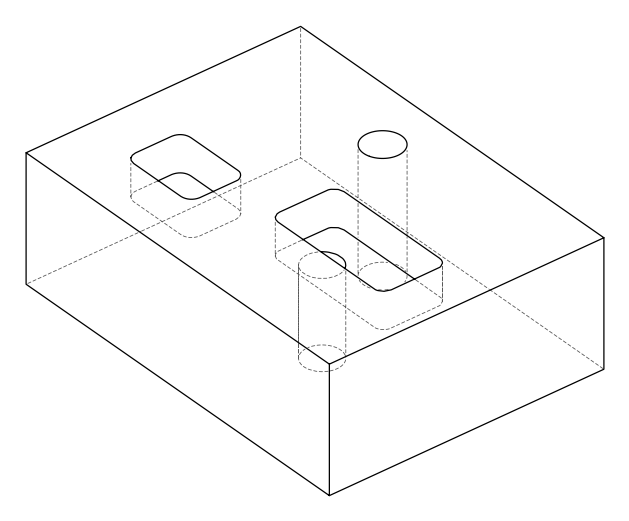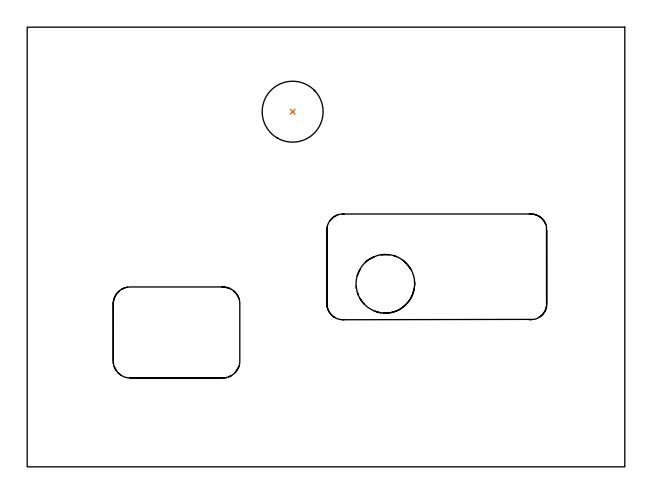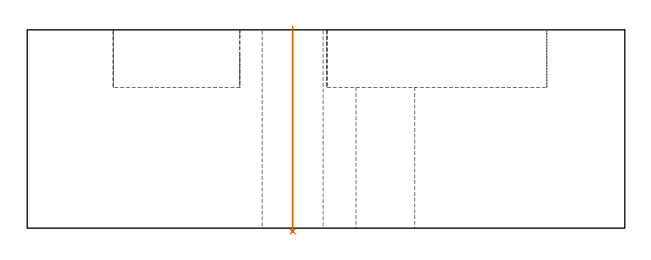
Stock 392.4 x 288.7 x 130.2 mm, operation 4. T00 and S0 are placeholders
(PLAN: 4 operations, 2 tool changes, 32.8 min)
(1 MILL_RECTANGULAR_POCKET | POCKET_RECTANGULAR_STRAIGHT | NXT0201_012 | Follow Part, ap 4, ae 75% | 17.56 min | 376271 mm3)
(2 MILL_RECTANGULAR_POCKET_1 | POCKET_RECTANGULAR_STRAIGHT_1 | NXT0201_012 | Follow Part, ap 4, ae 75% | 9.57 min | 184040 mm3)
(3 MILL_THROUGH_HOLE_FROM_SOLID_MATERIAL | STEP1HOLE_1 | UGT0201_018 | Circular | 5.14 min | 107451 mm3)
(4 INDEXABLE_INSERT_DRILL_THROUGH_HOLE_FROM_SOLID | STEP1HOLE | NXT0302_035 | 0.54 min | 163559 mm3)
(TOOL NXT0201_012 | ENDMILL 16mm [2P460-1600-NA 1630] | D16 FL38 Z6)
(TOOL UGT0201_018 | End mill 30 mm | D30 FL50 Z4)
(TOOL NXT0302_035 | Index. Insert Drill 40mm [880-D4000L40-05] | D40 PA176 FL200 Z2)
(OP 4 INDEXABLE_INSERT_DRILL_THROUGH_HOLE_FROM_SOLID)
G17 G21 G94 G90
T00 M6
G54
G17 G0 G90 X174.3 Y233.2 S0 M3
G43 Z140.2 H1
G94 G81 G98 Z-2.198 F250. R132.2
G80
M5
M2
